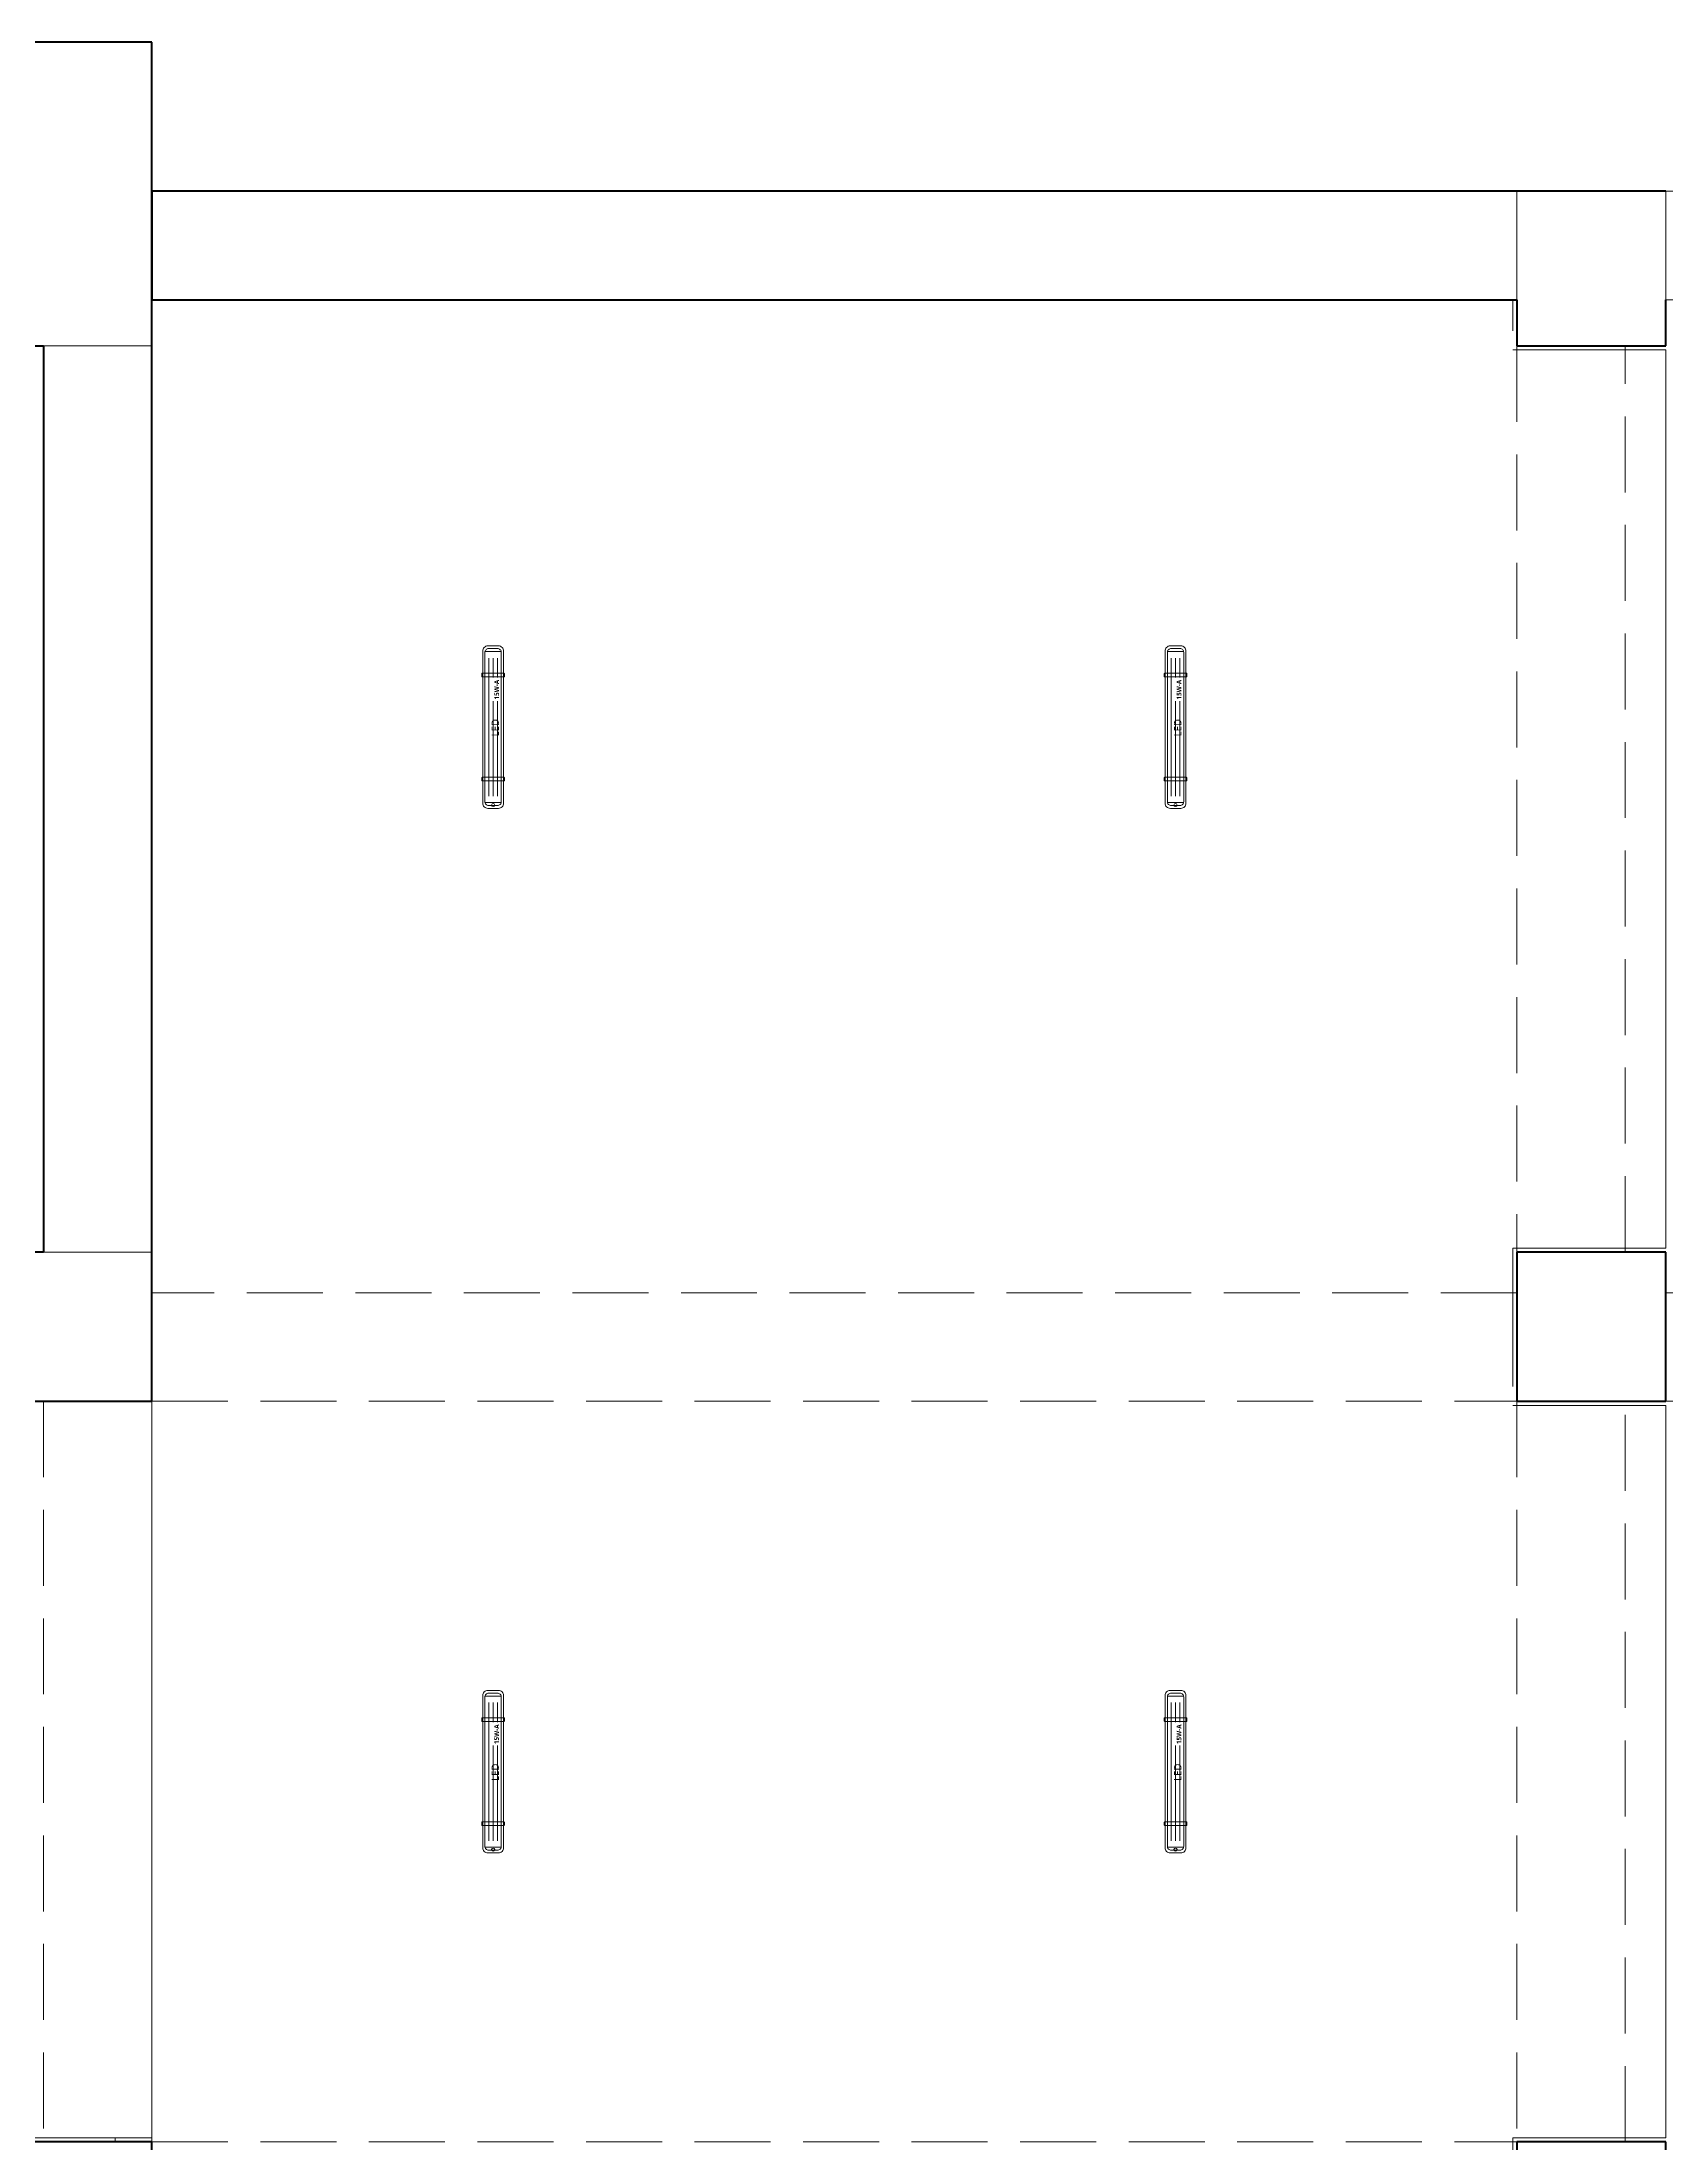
# Model space of a CAD drawing. Header units: metres. Extents: x -4 to 54.5, y -3.3 to 43.7.
# Drawn here: x 32.3 to 38.29, y 30.23 to 37.98 of the extents above; entities that cross this region are included whole.
import ezdxf

# ---------------------------------------------------------------- set-up
doc = ezdxf.new("R2010")
doc.units = ezdxf.units.M
doc.linetypes.add('Derribado', pattern=[0.4, 0.28, -0.12])
doc.layers.get('0').update_dxf_attribs({"color": 8})
for name, color, linetype, lineweight in [('A-AREA', 8, 'Continuous', 9), ('A-DETL', 8, 'Continuous', 9), ('A-FLOR', 8, 'Continuous', 18), ('A-WALL', 8, 'Continuous', 9), ('S-COLS', 8, 'Continuous', 9)]:
    doc.layers.add(name, color=color, linetype=linetype, lineweight=lineweight)
doc.layers.add('IE-LUM-EST-PROPUESTA-R02', color=5, linetype='Continuous', lineweight=18, true_color=0x006b9f)
doc.styles.add('EI_LUM_BOLD', font='OpenSans-Semibold.ttf')
doc.styles.add('EI_LUM_REGULAR', font='OpenSans-Regular.ttf')

# ---------------------------------------------------------------- blocks, each defined once
blk = doc.blocks.new('EST-ColumnaRectangularConcretoEst - C155x55cm-V2-NIV_A_S01_SÓTANO 1')
at = {"layer": 'S-COLS', "lineweight": 50}
for p, q in [((0.275, 0.275), (-0.275, 0.275)), ((-0.275, 0.275), (-0.275, -0.275)), ((0.275, -0.275), (0.275, 0.275)), ((-0.275, -0.275), (0.275, -0.275))]:
    blk.add_line(p, q, dxfattribs=at)
blk = doc.blocks.new('EST-ColumnaRectangularConcretoEst - C155x55cm-V8-NIV_A_S01_SÓTANO 1')
at = {"layer": 'S-COLS', "lineweight": 50}
for p, q in [((0.275, 0.275), (-0.275, 0.275)), ((-0.275, 0.275), (-0.275, -0.275)), ((0.275, -0.275), (0.275, 0.275)), ((-0.275, -0.275), (0.275, -0.275))]:
    blk.add_line(p, q, dxfattribs=at)
blk = doc.blocks.new('EI_LUM_L_01_15')
at = {"color": 0, "lineweight": 13}
for p, q in [((-0.2785, 0.0293), (-0.2785, -0.0293)), ((0.2785, 0.0293), (0.2785, -0.0293))]:
    blk.add_line(p, q, dxfattribs=at)
at = {"color": 0, "lineweight": 9}
for p, q in [((-0.2546, 0.0162), (0.2546, 0.0162)), ((-0.2546, 0), (0.0959, 0)), ((0.1824, 0), (0.2546, 0)), ((-0.2546, -0.0162), (0.0959, -0.0162)), ((0.1824, -0.0162), (0.2546, -0.0162))]:
    blk.add_line(p, q, dxfattribs=at)
at = {"color": 0, "lineweight": 13}
blk.add_lwpolyline([(-0.2802, -0.0385), (0.2802, -0.0385, 0.414214), (0.2995, -0.0193), (0.2995, 0.0192, 0.414214), (0.2802, 0.0385), (-0.2802, 0.0385, 0.414214), (-0.2995, 0.0192), (-0.2995, -0.0193, 0.414214)], format="xyb", close=True, dxfattribs=at)
at = {"color": 0, "lineweight": 9}
for points in [[(-0.2753, -0.0302), (0.2753, -0.0302, 0.414214), (0.2893, -0.0162), (0.2893, 0.0162, 0.414214), (0.2753, 0.0302), (-0.2753, 0.0302, 0.414214), (-0.2893, 0.0162), (-0.2893, -0.0162, 0.414214)], [(-0.1964, -0.0416), (-0.187, -0.0416, 0.414214), (-0.1851, -0.0397), (-0.1851, 0.0397, 0.414214), (-0.187, 0.0416), (-0.1964, 0.0416, 0.414214), (-0.1983, 0.0397), (-0.1983, -0.0397, 0.414214)], [(0.187, -0.0416), (0.1964, -0.0416, 0.414214), (0.1983, -0.0397), (0.1983, 0.0397, 0.414214), (0.1964, 0.0416), (0.187, 0.0416, 0.414214), (0.1851, 0.0397), (0.1851, -0.0397, 0.414214)]]:
    blk.add_lwpolyline(points, format="xyb", close=True, dxfattribs=at)
blk.add_circle((-0.2875, 0), 0.00577, dxfattribs=at)
for s, height, style, p in [('LED', 0.02715, 'EI_LUM_REGULAR', (-0.0343, -0.0216)), ('15W-A', 0.01745, 'EI_LUM_BOLD', (0.1016, -0.0216))]:
    blk.add_text(s, height=height, dxfattribs=dict(at, style=style)).set_placement(p)
at = {"style": 'EI_LUM_REGULAR', "flags": 1}
for tag in ['ANCHO_CUERPO_MM', 'ALTURA_M', 'AMBIENTE', 'TIPO', 'ID', 'IP', 'GIRO_REFERENCIA', 'DESCRIPCION', 'POTENCIA_W', 'FLUJO_NOMINAL_LM', 'FLUJO_CALCULO_LM', 'MONTAJE', 'PAGINA_PDF', 'NUMERO_LOCAL', 'ESTADO', 'LARGO_CUERPO_MM', 'DIAMETRO_CUERPO_MM', 'REFERENCIA_DIMENSIONAL', 'NPT_M', 'FUENTE_XY']:
    blk.add_attdef(tag, (0, 0), '', height=0.025, dxfattribs=at)

msp = doc.modelspace()

# ---------------------------------------------------------------- linework, layer by layer
at = {"layer": 'A-AREA'}
msp.add_line((32.575, 30.235), (32.575, 30.25), dxfattribs=at)
at = {"layer": 'A-DETL', "linetype": 'Derribado', "lineweight": 18}
for p, q in [((37.74, 37.425), (32.71, 37.425)), ((32.71, 37.425), (32.71, 37.025)), ((37.74, 37.025), (37.74, 37.425)), ((44.42, 37.425), (38.29, 37.425)), ((38.29, 37.425), (38.29, 37.025)), ((32.71, 37.025), (37.74, 37.025)), ((38.29, 37.025), (44.42, 37.025)), ((32.31, 36.855), (32.31, 33.515)), ((32.71, 36.855), (32.31, 36.855)), ((32.71, 33.515), (32.71, 36.855)), ((38.14, 36.855), (37.74, 36.855)), ((37.74, 36.855), (37.74, 33.515)), ((38.14, 33.515), (38.14, 36.855)), ((32.31, 33.515), (32.71, 33.515)), ((37.74, 33.515), (38.14, 33.515)), ((37.74, 33.365), (32.71, 33.365)), ((32.71, 33.365), (32.71, 32.965)), ((37.74, 32.965), (37.74, 33.365)), ((38.29, 32.965), (38.29, 33.365)), ((38.29, 33.365), (44.42, 33.365)), ((32.71, 32.965), (32.31, 32.965)), ((32.31, 32.965), (32.31, 30.235)), ((32.71, 30.235), (32.71, 32.965)), ((32.71, 32.965), (37.74, 32.965)), ((38.14, 32.965), (37.74, 32.965)), ((37.74, 32.965), (37.74, 30.235)), ((38.14, 30.235), (38.14, 32.965)), ((44.42, 32.965), (38.29, 32.965)), ((32.31, 30.235), (32.71, 30.235)), ((32.71, 30.235), (37.74, 30.235)), ((32.71, 29.835), (32.71, 30.235)), ((37.74, 30.235), (37.74, 29.835)), ((37.74, 30.235), (38.14, 30.235))]:
    msp.add_line(p, q, dxfattribs=at)
at = {"layer": 'A-FLOR', "lineweight": 9}
for p, q in [((37.725, 36.91), (37.725, 37.025)), ((38.29, 36.84), (37.725, 36.84)), ((38.29, 33.53), (38.29, 36.84)), ((37.725, 33.02), (37.725, 33.53)), ((37.725, 33.53), (38.29, 33.53)), ((32.71, 30.25), (32.71, 32.965)), ((38.29, 32.95), (37.725, 32.95)), ((38.29, 30.25), (38.29, 32.95)), ((32.145, 30.25), (32.71, 30.25)), ((32.71, 30.25), (32.71, 30.235)), ((37.725, 29.67), (37.725, 30.25)), ((37.725, 30.25), (38.29, 30.25))]:
    msp.add_line(p, q, dxfattribs=at)
at = {"layer": 'A-WALL', "lineweight": 50}
for p, q in [((37.74, 37.425), (32.71, 37.425)), ((32.71, 37.425), (32.71, 37.025)), ((32.71, 37.025), (37.74, 37.025)), ((32.31, 36.855), (32.31, 33.515)), ((32.71, 33.515), (32.71, 36.855))]:
    msp.add_line(p, q, dxfattribs=at)
at = {"layer": 'A-WALL', "lineweight": 5}
for p, q in [((37.74, 37.025), (37.74, 37.425)), ((32.71, 36.855), (32.31, 36.855)), ((32.31, 33.515), (32.71, 33.515))]:
    msp.add_line(p, q, dxfattribs=at)
at = {"layer": 'S-COLS', "lineweight": 50}
for p, q in [((32.71, 37.975), (32.16, 37.975)), ((32.71, 36.855), (32.71, 37.975)), ((38.29, 37.425), (37.74, 37.425)), ((37.74, 37.025), (37.74, 36.855)), ((38.29, 36.855), (38.29, 37.025)), ((32.16, 36.855), (32.31, 36.855)), ((37.74, 36.855), (38.29, 36.855)), ((32.31, 33.515), (32.16, 33.515)), ((32.71, 32.965), (32.71, 33.515)), ((38.29, 33.515), (37.74, 33.515)), ((37.74, 33.515), (37.74, 32.965)), ((38.29, 32.965), (38.29, 33.515)), ((32.16, 32.965), (32.71, 32.965)), ((37.74, 32.965), (38.29, 32.965))]:
    msp.add_line(p, q, dxfattribs=at)
at = {"layer": 'S-COLS', "lineweight": 5}
for p, q in [((37.74, 37.425), (37.74, 37.025)), ((38.29, 37.025), (38.29, 37.425)), ((32.31, 36.855), (32.71, 36.855)), ((32.71, 33.515), (32.31, 33.515))]:
    msp.add_line(p, q, dxfattribs=at)

# ---------------------------------------------------------------- block references
at = {"layer": 'IE-LUM-EST-PROPUESTA-R02', "rotation": 90}
for p in [(33.9675, 35.45), (36.4825, 35.45), (33.9675, 31.6), (36.4825, 31.6)]:
    msp.add_blockref('EI_LUM_L_01_15', p, dxfattribs=at)
at = {"layer": 'S-COLS', "lineweight": 5}
for name, p in [('EST-ColumnaRectangularConcretoEst - C155x55cm-V8-NIV_A_S01_SÓTANO 1', (32.435, 29.96)), ('EST-ColumnaRectangularConcretoEst - C155x55cm-V2-NIV_A_S01_SÓTANO 1', (38.015, 29.96))]:
    msp.add_blockref(name, p, dxfattribs=at)

doc.saveas('drawing.dxf')
